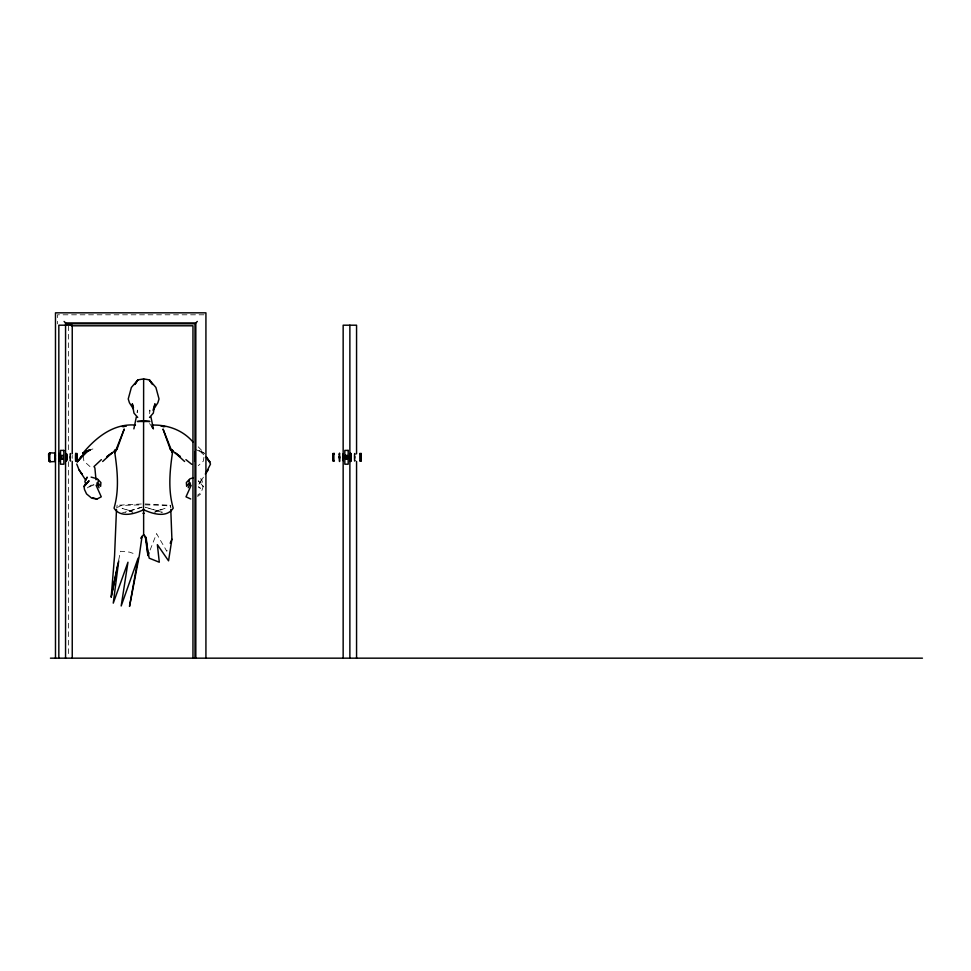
<?xml version="1.0" encoding="UTF-8"?>
<svg xmlns="http://www.w3.org/2000/svg" width="971" height="971" viewBox="0 0 971 971"><rect width="100%" height="100%" fill="white"/><g stroke="black" fill="none" stroke-linecap="round" stroke-linejoin="round"><path stroke-width="0.73" stroke-dasharray="4.86 3.64" d="M149.668 413.78L149.813 410.065L150.214 412.566M203.934 457.256L203.352 461.152L198.29 465.655M116.702 508.051L117.151 505.138M137.057 412.566L137.469 410.065L137.603 413.78M118.68 560.121L120.477 551.261L129.398 552.111L136.486 554.538M150.104 550.035L156.562 533.613L166.794 551.261L168.493 547.256M203.4 477.21L201.495 480.293L200.135 477.125L202.381 481.385L201.604 484.044L203.255 486.471L200.718 493.923L197.623 496.484M197.574 495.271L199.625 493.559M91.31 485.039L86.795 488.316L93.313 484.905L91.31 485.039L94.029 484.869M117.54 507.372L121.278 505.43L142.142 504.835M141.936 507.214L125.599 512.275M121.8 513.113L141.887 507.153M90.437 449.646L92.925 448.966M119.542 505.151L142.13 503.937M203.959 314.798L57.447 314.798L57.447 323.877M145.128 504.835L165.992 505.43L169.731 507.372M145.14 503.937L167.728 505.151M161.672 512.275L145.334 507.214L162.606 512.263M195.62 449.512L204.517 453.36L199.334 450.338M203.327 452.717L198.533 450.168L203.849 454.816M198.533 486.932L200.475 488.316L198.218 486.677M89.987 466.565L83.919 461.152L83.336 457.256M198.218 446.83L203.679 452.437M149.57 423.538L151.622 426.451M170.981 508.015L170.119 505.138L170.568 508.051M72.242 455.35L72.242 458.385M68.431 325.795L68.431 451.187M68.431 461.759L68.431 656.651M201.507 480.075L198.266 485.294L201.507 480.075M156.428 511.001L154.632 512.263L165.204 508.234L156.428 511.001M130.842 511.001L122.067 508.234L132.639 512.263L130.842 511.001M199.662 482.369L198.193 480.815L203.255 486.471L199.662 482.369"/><path stroke-width="1.46" d="M102.683 461.48L112.151 452.777L106.931 456.649L116.945 449.379L124.252 429.024L114.821 452.838C117.479 471.008 119.336 490.137 114.044 508.173C120.635 518.308 134.653 513.829 143.514 509.799L143.757 509.799C152.617 513.829 166.648 518.308 173.226 508.173C167.947 490.137 169.791 471.008 172.45 452.838L163.019 429.024L170.338 449.379L180.339 456.649L175.12 452.777L184.587 461.48M55.383 458.433L55.213 461.516L49.764 461.795L49.764 452.802L55.213 453.093L55.383 456.176M66.817 456.431L66.817 458.178M66.987 458.3C66.526 467.282 66.526 447.328 66.987 456.297M70.398 456.431L70.398 458.178M354.767 456.431L354.767 458.178M116.484 509.508L114.566 555.776L111.192 597.019L118.717 560.837L113.267 603.149L127.966 562.233L121.181 605.977L138.1 558.167L129.519 606.414L139.326 555.497L142.009 536.647M136.341 416.911L133.877 428.879M49.885 461.795L49.994 460.594M59.583 460.388C59.025 464.284 59.025 450.326 59.583 454.222M66.307 460.388C65.822 464.174 65.712 450.301 66.307 454.222M70.58 460.388C70.021 464.284 70.021 450.326 70.58 454.222M75.932 460.594C75.325 464.757 75.325 449.852 75.932 454.003M334.315 460.594C333.721 464.757 333.721 449.852 334.315 454.003M343.249 460.048C342.751 463.507 342.751 451.09 343.249 454.562M354.901 460.388C354.342 464.284 354.342 450.326 354.901 454.222M360.253 460.594C359.658 464.757 359.658 449.852 360.253 454.003M98.302 480.427L97.986 482.805L100.62 486.337L100.911 482.563L97.331 478.812L91.104 477.113M170.787 509.508L171.903 539.233L168.553 560.837L157.363 544.658L159.305 562.233L149.17 558.167L145.468 536.295M111.192 597.019L118.086 563.071M149.546 417.433L153.309 413.112L154.972 403.766L153.017 410.296L157.848 402.783L159.026 398.96L155.906 387.465L149.376 379.879L143.635 378.908L143.514 509.799M141.802 536.295L141.001 538.492L143.587 534.669M145.274 536.647L147.944 555.497L149.024 552.766M205.828 473.29L210.525 464.029L206.422 456.868M170.204 543.238L171.903 539.233M117.103 448.529L114.821 452.838M188.228 487.721L190.462 482.975M134.969 384.298L137.894 379.879L143.635 378.908M134.86 384.516L137.894 379.879L131.364 387.465L128.245 398.96L129.434 402.783L133.452 409.034M205.318 473.982L208.219 469.903M78.202 460.715L88.737 450.168L82.753 453.36L83.142 455.957M90.376 450.059L82.753 453.36C96.032 437.363 113.595 423.271 135.467 425.08M195.826 658.168L195.826 322.93L197.307 321.45M101.372 459.635L94.017 466.565L94.891 468.022L95.983 479.723M82.753 453.36L90.437 449.646M142.98 513.331L144.303 513.331M76.745 464.029L79.064 469.903L85.776 480.293L87.135 477.125L84.89 481.385L85.679 484.044L84.028 486.471L84.489 489.505L86.553 493.923L91.711 498.196L96.979 499.033L101.263 496.824L96.129 485.366L98.12 484.602M193.399 477.756L189.94 478.812L186.359 482.563L186.65 486.337L189.284 482.805L188.969 480.427M123.523 426.657L126.254 426.002L122.188 426.633M142.992 510.333L144.291 510.333M142.385 420.856L137.397 421.487L149.874 421.487L144.885 420.856M190.717 498.997L186.007 496.824L191.153 485.366L189.151 484.602M64.098 321.45L65.567 322.93L195.826 322.93M66.416 323.78L194.989 323.78L194.989 658.168M71.429 325.795L192.962 325.795L192.962 658.168M194.989 451.843L194.989 461.104M55.213 453.093L55.213 461.516M58.843 453.554L58.843 461.055M345.591 455.448L347.351 455.448L347.351 459.149L345.676 459.149L345.591 455.448L345.676 459.149M55.189 456.431L55.189 458.178M343.139 456.431L343.139 458.178M61.355 459.149L63.03 459.149L63.03 455.448L61.258 455.448L61.355 459.149L63.03 459.149M50.443 658.168L922.45 658.168M151.816 425.08C167.449 424.606 182.682 429.922 193.023 442.06M165.082 426.633L161.028 426.002L163.747 426.657M92.755 497.832L96.979 499.033M185.898 459.635L191.712 464.308M137.724 417.433L133.974 413.112L132.299 403.766L133.476 407.674M206.58 457.729L210.027 462.05L206.617 457.851M81.455 473.29L81.952 473.982L79.064 469.903M151.622 426.451L153.394 428.879L150.93 416.911M143.684 534.669L146.269 538.492L147.944 555.497M152.411 384.516L149.376 379.879L151.5 383.06M172.45 452.838L170.168 448.529M96.809 482.975L99.042 487.721M49.885 452.802L49.994 454.003M356.563 453.845L356.563 325.2L343.151 325.2L343.151 658.168M356.563 461.407L356.563 658.168M349.876 325.2L349.876 658.168M205.925 658.168L205.925 312.832L55.481 312.832L55.481 658.168M143.635 510.188L143.635 534.875M72.242 453.845L72.242 325.2L58.83 325.2L58.83 658.168M72.242 461.407L72.242 658.168M65.567 322.93L65.555 658.168M48.611 454.428L48.805 461.225L48.805 453.384L48.611 454.428M76.673 454.428L76.879 461.225L76.879 453.384L76.673 454.428M332.932 454.428L333.138 461.225L333.138 453.384L332.932 454.428M339.316 454.222L339.547 461.516L339.547 453.093L339.316 454.222M339.449 456.431L339.51 458.178L339.449 456.431M350.313 454.222L350.531 461.516L350.531 453.093L350.313 454.222M350.446 456.431L350.495 458.178L350.495 456.431M350.968 454.562L351.162 461.055L351.162 453.554L350.968 454.562M351.089 456.431L351.138 458.178L351.138 456.431M360.994 454.428L361.2 461.225L361.2 453.384L360.994 454.428M80.848 456.868L77.243 462.05L82.353 455.739L80.848 456.868M87.608 482.369L84.028 486.471L89.089 480.815L87.608 482.369M116.678 449.464L114.505 450.483L116.678 449.464M63.868 450.398L60.505 450.398L60.505 464.199L63.868 464.199L63.868 450.398M348.188 450.398L344.826 450.398L344.826 464.199L348.188 464.199L348.188 450.398M170.593 449.464L172.765 450.483L170.593 449.464"/></g></svg>
